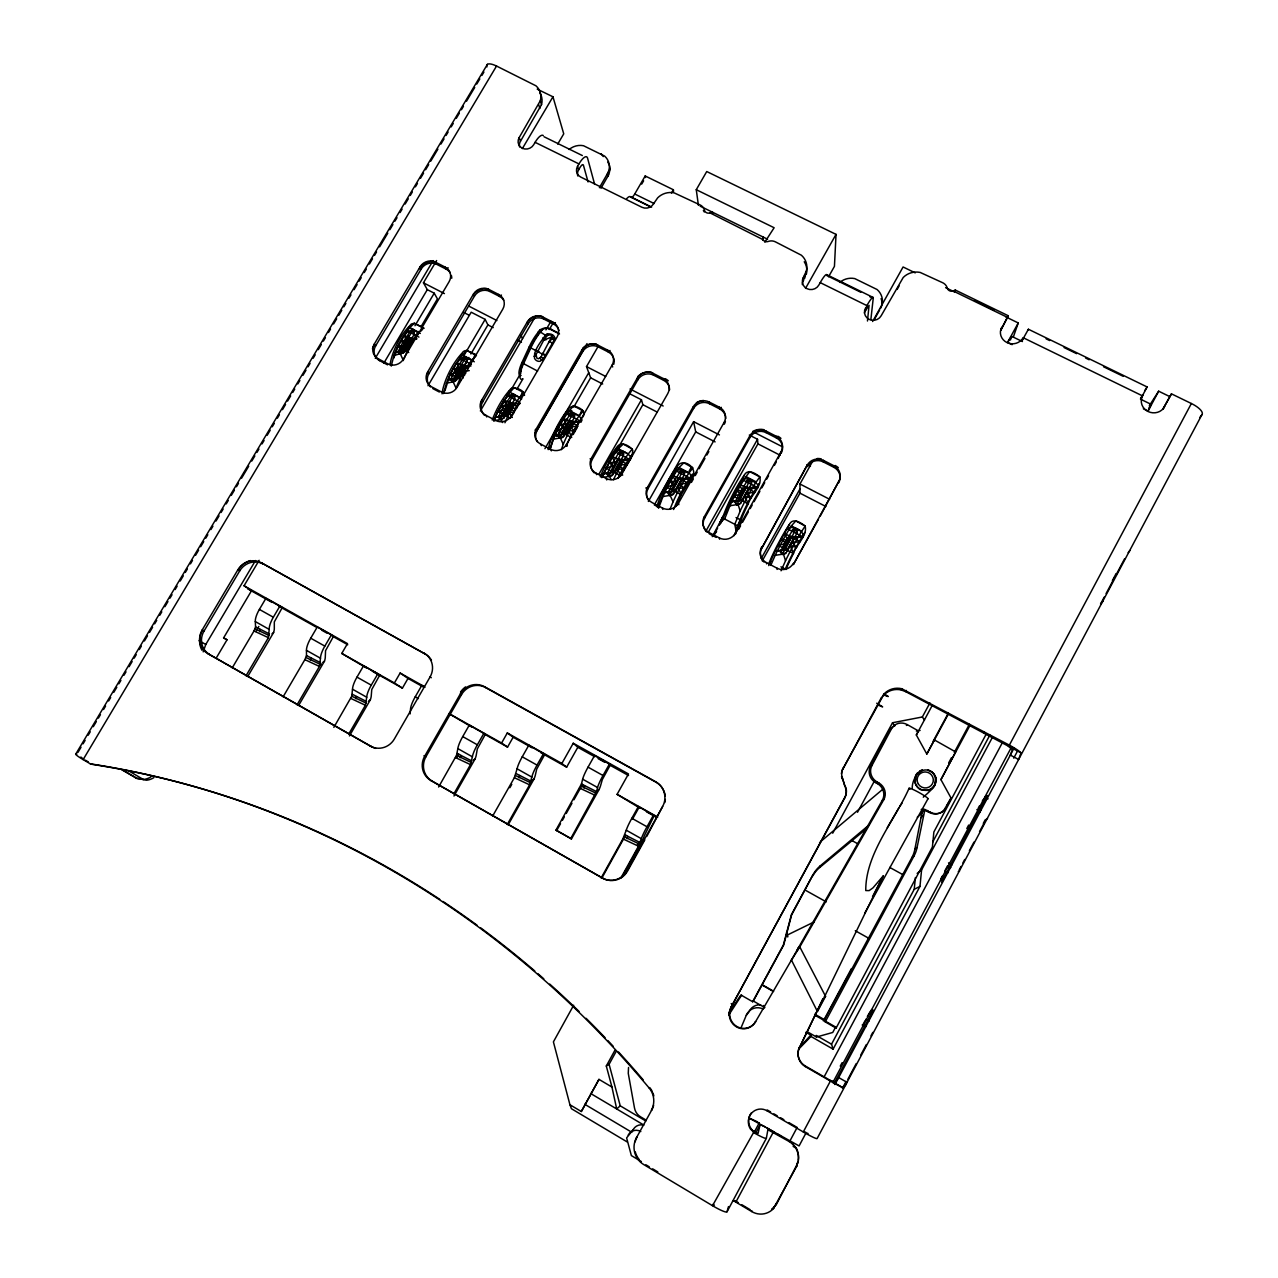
<?xml version="1.0" encoding="UTF-8"?>
<svg xmlns="http://www.w3.org/2000/svg" width="1278" height="1278" viewBox="0 0 1278 1278"><rect width="100%" height="100%" fill="white"/><g stroke="black" fill="none" stroke-linecap="round" stroke-linejoin="round"><path stroke-width="1.5" d="M768.733 565.595L775.075 551.265L787.743 549.891L787.743 548.901A27.733 2.971 -62.1 0 1 793.606 538.342L793.111 536.904L790.507 536.728A27.733 3.019 -62.1 0 0 784.644 547.288L786.13 549.875L793.494 553.406C796.274 544.284 807.568 536.073 805.172 526.073C801.018 522.734 792.855 517.302 789.373 524.411A31.758 3.578 -62.2 0 0 768.813 563.63M802.312 284.563A8.754 8.259 -9.1 0 1 803.367 280.649L803.367 277.486L806.386 270.952A17.525 16.502 -10.5 0 0 801.386 255.217L775.331 241.814A8.738 8.211 -11.6 0 0 768.238 241.446A4.361 4.09 -11.9 0 1 762.902 239.577L710.025 212.899A4.329 4.042 -14.9 0 1 704.769 211.078L703.827 208.57A8.642 8.099 -15.5 0 0 700.184 204.975L674.129 192.85A17.237 16.135 -16.7 0 0 657.659 197.85L653.601 203.745A8.595 8.035 -17.9 0 1 641.955 207.276L580.739 177.067A8.531 7.94 -20.4 0 1 577.56 166.3L578.966 163.919A14.393 4.233 -65.4 0 1 587.56 158.121L594.653 184.383M803.367 280.649L804.757 275.026M577.289 427.555L574.78 431.613L568.63 430.111L571.681 437.491L564.668 434.153L563.023 431.517A27.078 6.582 -62.8 0 1 568.918 421.293L571.458 421.468L571.857 422.842A27.094 6.534 -62.8 0 0 565.978 433.05L554.285 435.718L566.186 434.137L572.352 423.913L570.739 421.373L563.374 418.529L554.285 435.718L550.083 449.057M804.741 278.205L806.386 270.952M830.237 1080.389L835.365 1082.194L838.672 1077.546L846.995 1082.338L843.017 1087.754A16.023 0.847 30.1 0 1 830.396 1081.06L805.3 1066.587A14.282 13.818 65.5 0 1 799.469 1047.609L823 998.725M764.052 562.112A11.949 11.63 -7 0 1 761.816 548.134L807.233 465.144A11.949 11.502 -5.2 0 1 823.399 460.352L833.911 465.735A11.965 11.534 -4.2 0 1 838.815 481.311L820.348 515.897M797.967 1161.654L796.338 1166.926L797.967 1161.654L796.338 1166.926L773.446 1208.637A18.819 17.972 72.4 0 1 751.688 1211.544L735.856 1202.119A6.15 0.831 31.1 0 0 733.205 1200.665M510.513 418.226L505.321 415.749L503.644 413.113A26.918 7.428 -62.8 0 1 509.539 402.953L512.063 403.129L512.446 404.487A26.934 7.38 -62.8 0 0 506.551 414.631L495.097 417.331L506.935 415.654L512.989 405.573L511.424 403.049L504.123 400.238L497.685 411.42L493.835 421.053M1022.751 339.389L1022.065 340.619L1028.407 329.245L1147.101 386.946L1140.903 398.592L1141.573 397.33M348.846 733.907L365.396 705.264L366.722 697.229A14.09 3.802 -60 0 1 371.259 685.152L377.809 673.857L363.527 665.854L356.977 677.132A14.074 3.914 -60 0 0 352.504 689.209L351.754 696.206L333.846 727.374M461.262 379.949L456.246 377.218L456.166 375.572A26.758 8.227 -63.1 0 1 462.029 365.62L464.537 365.78L464.904 367.121A26.774 8.179 -63.1 0 0 459.01 377.17L447.779 379.965L459.441 378.224L465.48 368.24L463.946 365.748L456.725 362.968L450.287 374.055L445 390.525L443.019 392.729M411.053 343.782L413.034 339.469L404.343 335.667L397.905 346.673L393.752 358.223M838.688 482.812A11.933 11.486 -4.1 0 0 833.815 467.285L823.32 461.917L823.399 460.352M698.411 205.295L696.27 189.703L706.734 171.54L836.036 234.369L834.438 266.367L828.591 276.735M798.015 1162.421A18.707 17.94 70.5 0 0 789.069 1141.478L789.101 1140.855M630.885 458.227L630.23 459.729L620.693 461.023A27.253 5.687 -62.5 0 0 614.798 471.342L602.881 473.898L614.974 472.381L621.14 462.077L619.495 459.505L612.05 456.597L601.459 477.589M833.911 465.735L833.815 467.285L835.157 465.511A14.889 14.346 -4.1 0 1 838.32 467.684M607.737 162.082A16.055 14.937 -20 0 1 610.165 168.952L608.887 174.447L600.964 188.233M659.528 503.085L656.892 506.679A31.375 5.655 -62.5 0 1 677.388 466.214C683.57 456.55 700.44 469.745 690.855 478.563L678.394 478.291L672.324 488.484L675.519 490.273L674.065 491.311L673.314 489.154L679.784 477.876L681.398 479.889A27.413 4.792 -62.4 0 0 675.519 490.273L663.346 492.797L675.631 491.311L681.797 480.943L680.95 478.483L678.378 478.323A27.397 4.84 -62.4 0 0 672.5 488.691L672.388 490.177L681.254 494.746L690.855 478.563L691.478 477.029L690.072 473.962L681.206 469.346L675.79 470.719L666.157 486.854L657.866 507.366M410.126 713.907L410.526 708.875A14.138 3.483 -60.3 0 1 415.238 696.814L421.772 685.455L424.983 687.244M796.801 533.613L796.002 530.434L792.807 529.939L784.564 543.294L780.395 552.128L782.344 554.492L786.274 552.607A34.682 3.69 -62.1 0 1 796.801 533.613L797.456 530.801L795.507 528.325L793.894 528.437L791.625 530.929M796.354 1165.855L776.225 1204.755L773.765 1207.151A18.723 17.892 72.4 0 1 771.592 1209.164M992.287 737.614L921.582 869.951L919.968 886.405L833.096 1049.142L831.531 1044.206L914.233 889.312L915.399 877.555M864.423 312.966A8.834 8.339 -5.3 0 1 865.19 311.113L866.883 305.602A14.841 1.901 -63.2 0 1 873.225 298.365L869.679 296.624M408.752 352.504L405.366 350.891L404.215 348.59L410.765 337.775L412.97 340.875M751.368 484.17L750.617 481.039L747.438 480.56L739.163 493.707L735.01 502.462L736.911 504.778L740.857 502.957A34.458 4.824 -62.4 0 1 751.368 484.17L751.991 481.343L750.074 478.899L748.477 479.01L746.256 481.518M867.474 321.002L869.072 305.378L865.19 311.113M870.861 319.596L873.225 298.365M438.61 787.008L456.518 755.362L457.844 748.604A14.234 3.035 -60.4 0 1 462.732 736.591L469.282 725.137L485.352 734.307L477.317 748.94L476.311 754.707A14.298 2.923 -60.3 0 1 475.128 758.876L453.978 796.018M453.946 793.718L470.48 764.611L472.397 756.816A14.25 2.907 -60.5 0 1 477.349 744.802L483.883 733.316M684.209 475.049L683.522 471.949L680.359 471.47L671.988 484.538L667.819 493.228L669.688 495.544L673.666 493.739A34.266 5.975 -62.4 0 1 684.209 475.049L684.8 472.237L682.899 469.793L681.318 469.905L679.161 472.413M521.216 371.483A10.096 2.828 -63.4 0 1 523.133 362.712L530.322 347.121A18.499 5.16 -63.5 0 1 537.447 335.379L539.476 330.683A2.844 1.725 40.5 0 1 542.144 330.028A5.639 4.233 9.1 0 1 549.828 329.053L559.508 334.005M457.844 378.32L456.757 376.036L463.307 365.141L465.48 368.24M246.015 675.79L268.396 637.674L269.195 629.383A13.914 4.633 -59.7 0 1 273.332 617.226L279.866 606.123L282.23 607.657L274.307 621.907L274.307 628.137A13.946 4.649 -59.5 0 1 273.62 632.514L247.74 676.509M735.585 533.006L737.326 525.641L741.08 520.178A25.864 3.546 -62.4 0 1 748.205 503.931C751.017 494.906 762.183 486.838 759.851 476.886C755.777 473.499 747.582 468.291 744.211 475.256A31.551 4.617 -62.4 0 0 723.38 515.881L712.277 536.648M554.62 339.341L554.812 338.095A5.368 4.026 9.1 0 0 547.064 334.133L545.706 334.772C541.185 341.769 533.517 349.517 534.539 358.351A5.431 5.144 -89.3 0 0 540.163 361.259L543.773 358.271L554.62 339.341L553.198 339.581L551.489 337.057L543.741 340.156L536.057 354.565L536.856 358.159L538.437 358.767L540.961 357.089L551.489 337.057L554.812 338.095M623.297 456.134L622.674 453.067L619.526 452.588L618.312 453.53L611.092 465.559L606.906 474.202L608.727 476.486L612.753 474.713A34.075 7.077 -62.5 0 1 623.297 456.134L623.856 453.323L621.971 450.91L620.421 451.022L618.312 453.53M414.28 334.612L414.216 330.315L411.436 329.612L402.139 343.686L397.969 352.057L399.647 354.23L403.752 352.6A33.276 11.214 -63.3 0 1 414.28 334.612L413.864 331.737L409.519 332.136M628.536 1067.481L628.265 1073.344L634.479 1107.93A12.876 12.413 81.5 0 0 640.613 1116.86L645.566 1119.784M391.244 366.083L393.912 355.603A33.26 11.342 -63.3 0 1 409.823 327.647L414.328 323.238L423.817 328.174L414.328 323.238L411.324 324.021L408.88 326.689A30.48 10.432 -63.3 0 0 390.062 364.773M466.997 362.041L466.949 357.728L464.138 357.009L454.84 371.179L450.655 379.63L452.364 381.818L456.454 380.157A33.468 10.208 -63.1 0 1 466.997 362.041L466.518 359.118L462.173 359.533M574.301 417.874L573.726 414.855L569.365 415.302L562.112 427.187L557.943 435.75L559.732 438.003L563.758 436.261A33.867 8.147 -62.8 0 1 574.301 417.874L574.828 415.062L572.975 412.65L571.426 412.778L569.365 415.302M504.107 414.631L510.833 402.49L512.989 405.573M728.732 1012.975L740.889 994.971L752.678 1001.744L753.301 1001.025L783.686 945.065L791.577 915.016L813.096 874.599A30.88 30.305 50.4 0 1 820.156 865.941L869.056 824.965M514.699 399.487L514.683 395.174L511.823 394.423L502.51 408.736L498.324 417.251L500.081 419.472L504.139 417.762A33.675 9.202 -62.8 0 1 514.699 399.487L514.171 396.515L509.826 396.947M297.055 704.833L319.42 666.429L320.49 658.234A13.994 4.217 -59.9 0 1 324.836 646.109L331.369 634.91L317.263 627.035L310.73 638.201A13.962 4.329 -59.9 0 0 306.448 650.342L306.496 655.566L304.867 659.64L283.109 696.829M653.633 1105.326A19.298 18.611 82.6 0 1 651.908 1109.703L636.428 1137.787A19.569 18.787 80.4 0 0 643.617 1164.498L712.517 1205.697A16.039 2.252 31.1 0 0 727.054 1211.72L766.353 1138.299L767.886 1129.72L789.069 1141.478M492.557 816.227L514.363 777.695L517.111 768.813A14.298 2.572 -60.7 0 1 522.239 756.816L528.772 745.282L544.763 754.451L536.696 769.164L535.402 774.851A14.362 2.46 -60.6 0 1 534.044 778.989L508.149 824.885M751.688 1211.544L751.847 1210.697M507.254 824.47L529.603 784.836L531.84 777.104A14.33 2.444 -60.7 0 1 537.032 765.107L543.565 753.541L544.763 754.451M443.546 393.56L446.453 383.128A33.452 10.352 -63.1 0 1 462.396 354.964L466.774 350.46L475.128 354.341L476.374 355.444L472.029 359.981A33.484 10.16 -63.1 0 0 456.07 388.161L451.454 378.16M986.328 733.907L933.867 831.994L932.397 847.01L836.1 1028.103L825.221 1021.889L824.502 1019.716L911.917 857.554A30.209 29.586 40.1 0 0 914.84 849.359L921.853 813.367L923.914 809.517M825.221 1021.889L914.121 855.781A30.8 30.161 39.7 0 0 917.093 847.426L924.761 810.284L929.122 812.361A12.429 12.109 32.9 0 0 943.899 810.284L951.056 798.047L940.928 779.628L955.625 751.927L934.394 739.93L933.787 740.952M766.353 1138.299A15.959 1.55 30.6 0 1 754.947 1133.362L750.394 1128.969A13.084 12.604 71.6 0 1 767.056 1110.79L767.215 1109.959L770.554 1111.892M563.502 433.05L570.244 420.845L572.352 423.913M408.88 326.689L407.874 331.337L404.343 335.667L407.251 341.801L403.624 348.239L404.088 349.757L406.468 349.725A26.614 8.978 -63.3 0 1 412.363 339.74L410.765 337.775L409.519 338.271A26.614 9.026 -63.3 0 0 403.624 348.239L406.947 350.795L395.461 352.584L404.088 349.757M773.446 1208.637L776.337 1203.493M259.658 631.651L260.153 629.447M762.631 239.992L763.03 236.861L762.902 239.577M765.474 1127.004A15.304 1.406 30.6 0 0 759.979 1125.087L758.078 1133.442L752.598 1130.471A13.02 12.54 71.5 0 1 748.636 1120.279L748.956 1117.978A13.02 12.54 71.5 0 1 751.496 1112.739M310.33 660.199L310.842 657.994M355.987 698.762L356.498 696.542M955.033 291.064L955.289 290.026L1008.278 315.762L1000.77 330.235L1008.278 315.762M460.336 757.694L460.863 755.458M841.467 773.813A12.349 12.141 29.1 0 1 842.889 768.957L884.152 693.826A18.547 18.132 19.4 0 1 901.789 688.73L1009.364 745.138A15.655 2.268 27.6 0 1 1021.042 752.902L1018.63 759.499L1010.323 755.09L1012.384 749.707L1008.326 746.144M476.374 355.444L466.774 350.46C459.681 350.46 461.598 359.885 456.725 362.968L459.729 369.166L456.166 375.572L456.597 377.186M519.044 777.759L519.587 775.506M812.888 875.781A32.621 30.576 35.2 0 1 819.805 867.411L820.156 865.941M583.95 788.063L584.509 785.81M754.947 1133.362L755.186 1132.356M844.822 786.066L842.394 778.03A12.397 12.205 28.9 0 1 843.097 768.062M600.229 476.806A31.199 6.678 -62.5 0 1 616.795 447.444C620.341 440.511 629.719 445.639 632.802 450.223C632.466 460 623.984 467.013 620.517 475.783L612.306 471.326L619.079 459.01L621.14 462.077M581.458 783.989L582.656 779.181A14.346 2.109 -61 0 1 588.04 767.151L594.558 755.554L610.421 764.739L602.337 779.532L600.708 785.203A14.409 1.981 -60.9 0 1 599.19 789.325L571.474 838.895L555.93 830.157L581.458 783.989L596.522 791.593L570.755 838.544M627.147 838.64L627.706 836.371M596.522 791.593L597.561 787.52A14.377 1.981 -61 0 1 603.008 775.506L609.526 763.893M550.019 449.473L553.406 439.153A33.835 8.291 -62.8 0 1 569.429 410.589L573.534 405.861C578.519 407.075 587.193 410.749 582.816 417.075M524.523 395.381C524.363 390.205 517.111 388.001 512.734 387.745C507.046 389.582 508.756 397.091 504.123 400.238L507.19 406.516L503.708 414.631L505.321 415.749L506.551 414.631L506.935 415.654M752.678 1001.744L783.35 945.017L791.449 914.553L813.096 874.599M1024.077 337.568L1023.327 338.382M232.245 667.867L254.002 630.965L255.584 626.907L255.296 621.571A13.882 4.745 -59.7 0 1 259.386 609.414L265.92 598.328L282.23 607.657M727.054 1211.72L728.476 1206.624M1028.167 330.091L1028.407 329.245M842.394 778.03L845.477 787.855A12.333 12.173 32.9 0 1 844.774 797.823L730.984 1007.352A14.393 14.026 71.7 0 0 736.352 1026.809A14.393 14.026 71.7 0 0 755.426 1021.921L755.649 1021.553A14.314 13.946 71.7 0 1 736.687 1026.41A14.314 13.946 71.7 0 1 731.336 1007.048M844.774 797.823L844.982 797.073A12.397 12.221 32.7 0 0 845.701 787.072M561.314 449.712L563.263 444.313A33.867 8.099 -62.7 0 1 579.285 415.717L583.359 410.973L573.534 405.861L569.173 407.874L563.374 418.529L566.537 424.871L562.959 431.357L563.039 433.018L564.668 434.153M601.123 878.018L622.881 838.863L626.268 830.205A14.473 1.629 -61 0 1 631.843 818.271L638.361 806.546L654.208 815.636L644.224 836.02A14.537 1.502 -61 0 1 642.594 840.045L622.482 876.325M620.757 878.178L638.489 846.196L641.348 838.688A14.489 1.502 -61.1 0 1 647.003 826.77L653.521 815.013M616.795 447.444L612.05 456.597L615.293 463.035L611.779 471.247L613.424 472.397L614.798 471.342L611.699 469.585M842.889 768.957L881.357 697.66M658.569 508.261L662.962 496.535A34.234 6.118 -62.5 0 1 679.033 467.556L683.826 462.812L692.932 467.828L689.13 472.812A34.282 5.927 -62.4 0 0 673.043 501.823L670.135 508.948M880.957 698.89L884.152 693.826M912.252 788.606C911.725 778.19 921.885 763.813 932.636 772.743C942.445 782.168 929.585 791.338 923.275 797.2M740.936 500.481L739.243 499.331L739.179 497.637L742.79 491.04L739.355 484.49L743.78 478.611L749.898 479.17L757.934 484.506L757.71 487.653L748.333 489.011A27.557 3.882 -62.4 0 0 742.486 499.458L730.042 501.95L739.355 484.49L746.943 487.429L754.627 492.413L746.863 493.148L751.4 497.973L745.042 496.407L748.205 503.931L739.914 499.426L746.719 486.998L748.684 490.065L742.534 500.481L730.042 501.95L721.096 522.862M719.147 524.97L722.102 517.686L725.904 512.254M1010.419 340.028L1011.697 336.338L1022.432 341.561M203.186 651.86L205.774 644.479L255.504 560.515M1013.262 337.232L1018.246 322.951L1005.834 316.912M456.134 375.668L459.441 378.224M734.083 535.658L738.492 525.466L739.227 526.185L737.949 529.635M677.388 466.214L675.79 470.719L690.855 478.563L681.781 479.442L672.595 475.416L675.934 481.918L669.305 480.927L674.097 485.145L666.157 486.854L672.388 490.177L672.324 488.484M789.373 524.411L778.03 545.323L785.139 548.869L791.977 536.313L793.926 539.364L787.743 549.891M795.507 528.325L793.063 534.651A37.557 4.042 -62.1 0 0 782.344 554.492M474.298 361.802L472.668 360.652L475.128 354.341M744.211 475.256L742.454 479.761L757.71 487.653L745.218 487.397L742.79 491.04L736.112 490.033L740.968 494.282L732.933 495.992L739.243 499.331M883.737 695.088A18.451 18.036 19.5 0 1 901.294 689.992L901.789 688.73M805.3 1066.587L805.268 1065.98A14.202 13.754 65.4 0 1 798.654 1049.174L799.469 1047.097M770.762 565.387L775.187 555.323A34.65 3.85 -62.1 0 1 791.322 525.913L795.827 520.929L805.172 526.073L801.673 531.297A34.682 3.642 -62.1 0 0 785.523 560.738L781.05 570.787M750.074 478.899L747.55 485.081A37.318 5.272 -62.4 0 0 736.911 504.778M1021.042 752.902L905.798 691.702L906.31 690.424M740.92 1028.087L746.304 1015.259L748.908 1011.984A12.141 11.822 69.8 0 1 760.698 1004.859M521.696 398.976L520.034 397.809L522.686 391.579M543.294 135.548A14.33 4.569 -65.8 0 0 535.099 142.337L533.709 144.702A8.467 7.844 -22.6 0 1 522.255 148.216A8.467 7.844 -22.6 0 1 519.188 137.561L540.322 100.722A16.87 15.528 -22.2 0 0 535.977 85.818L496.535 66.041A14.186 4.569 33.7 0 0 486.982 66.903M519.555 146.922A8.435 7.812 -22.6 0 1 520.466 141.251L541.521 104.588A16.79 15.464 -22.2 0 0 539.827 92.815M682.899 469.793L680.279 475.943A37.11 6.518 -62.4 0 0 669.688 495.544M735.968 530.322L734.786 524.315L740.17 511.072A34.474 4.777 -62.4 0 1 756.241 481.918L759.851 476.886L749.659 471.63L746.032 476.63A34.426 4.984 -62.4 0 0 729.946 505.753L724.642 519.012L720.153 522.031M823.048 998.725L799.469 1047.609M621.971 450.91L619.255 456.981A36.902 7.716 -62.5 0 0 608.727 476.486M582.129 420.174L579.222 416.037L582.065 409.823M537.591 371.083L521.839 362.744L529.14 347.009A22.429 6.262 -63.5 0 1 537.798 332.743L539.476 330.683A8.451 6.342 9.1 0 1 550.978 329.213L559.029 333.334M573.662 1005.243L553.406 1041.874L569.94 1104.751L581.33 1111.525L598.967 1079.367L611.938 1087.035L616.699 1108.953L620.245 1105.837L609.095 1064.302L616.012 1051.682M572.975 412.65L570.196 418.625A36.679 8.866 -62.8 0 0 559.732 438.003M735.377 534.364L741.08 520.178L736.016 517.542M755.426 1021.921L791.449 960.082L817.393 1011.425L883.194 875.957L872.97 887.875L869.152 890.606L865.765 890.558C865.478 853.528 894.616 820.891 909.089 788.254M1143.347 408.768L1148.043 411.069L1151.222 404.391L1140.487 399.151M942.11 876.229C936.758 887.427 947.669 872.954 948.356 869.152L987.063 795.491L982.367 800.843M513.357 394.295L510.481 400.206A36.471 10.016 -62.8 0 0 500.081 419.472M817.393 1011.425L825.572 996.345L799.788 946.934L883.753 799.724A12.317 11.694 46.6 0 0 878.849 782.935L876.996 781.912A12.157 11.518 45 0 1 871.133 774.628A12.349 11.71 45 0 1 871.915 765.554L891.469 728.811A12.125 11.422 42.6 0 1 907.332 724.642L918.483 730.952L916.326 734.978L926.822 754.052L948.452 713.859M465.639 356.866L462.716 362.68A36.247 11.103 -63.1 0 0 452.364 381.818M1142.117 396.292L1142.724 394.998L1140.567 398.448M872.539 896.629L883.194 875.957M412.922 329.468L409.918 335.203A36.04 12.173 -63.3 0 0 399.647 354.23M983.725 733.077L984.364 731.863M573.231 434.552L574.78 431.613L570.467 426.916L576.202 426.389M689.13 471.231L691.558 466.646M799.788 946.934L797.025 950.688L798.175 947.781L799.788 946.934L791.05 960.736L882.315 800.3A12.253 11.63 46.6 0 0 877.427 783.59L875.558 782.567A12.109 11.47 45 0 1 869.727 775.315A12.301 11.646 45 0 1 870.51 766.289L889.504 730.585A12.061 11.374 42.7 0 1 894.76 725.76M767.056 1110.79L803.287 1131.957L830.396 1081.06M1009.364 745.138L1191.368 403.513L1171.447 393.848L1162.836 409.279L1171.447 393.848M840.269 1066.108L842.106 1062.689M966.823 828.511L968.66 825.077M865.158 1020.547L863.017 1024.557L866.228 1026.378M805.651 1133.618L799.101 1145.935L748.956 1117.978L757.646 1121.876M832.809 1082.61L1011.713 746.671M834.183 1083.584L867.506 1021.01C872.107 1014.524 875.861 1001.297 867.347 1016.457M867.81 1020.802L873.417 1010.259M941.678 882.06L947.286 871.516M980.002 810.06L987.495 796.002M834.933 1084.559L1014.061 748.061M1013.742 758.142L1017.48 751.113M842.426 1088.345L846.132 1081.38M983.325 823.336L985.178 819.853M1112.403 580.547L1116.061 573.678M847.905 1079.207L856.212 1063.6M860.813 1054.925L866.356 1044.525M870.957 1035.851L872.81 1032.384M959.187 869.919L961.024 866.436M962.877 862.954L964.73 859.471M969.363 850.765L973.996 842.058M979.539 831.611L984.172 822.904M1104.24 597.082L1100.534 604.031L1102.93 601.283M1106.077 593.599L1114.384 577.976M1116.237 574.509L1124.544 558.885M1191.368 403.513A15.32 5.288 24.6 0 1 1201.959 414.615L817.153 1138.49A16.087 1.326 30.5 0 1 803.287 1131.957M784.357 547.016L790.411 536.648L802.951 536.872L803.479 535.29C801.785 529.923 794.181 526.472 788.814 527.654L787.504 528.836L802.951 536.872L793.846 537.83L784.468 533.693L787.983 540.338L781.241 539.316L786.162 543.629L778.03 545.323L775.075 551.265L787.743 548.901L784.357 547.016L784.42 548.709M735.856 1202.119L773.254 1132.212M932.684 842.058L989.891 735.01M814.565 1015.004L835.636 1027.033L832.745 1032.464L816.498 1037.033L807.904 1032.097M789.628 1141.542L797.152 1127.436L788.83 1122.579M824.118 1076.859L1002.24 742.901M926.822 754.052L934.394 739.93M923.163 810.492L921.278 814.006L921.853 813.367L917.284 817.201M948.627 762.998L951.455 757.726M954.299 752.438L969.379 724.306M940.928 779.628L970.05 725.313M753.796 1133.075L759.372 1122.659M756.225 1132.084L759.979 1125.087M1148.043 411.069L1158.667 391.196L1169.642 396.531M823.383 1020.914L851.42 968.612M933.212 741.192L948.324 713.124M857.522 812.265L874.519 780.842M832.713 833.192L892.539 722.741L922.349 716.974L929.937 702.932M916.326 734.978L932.365 705.184M979.587 805.731L978.117 808.447L981.312 810.172M730.984 1007.352L844.982 797.073M643.377 1125.151A9.425 9.058 81.5 0 0 633.249 1129.544L626.619 1137.899L631.364 1155.584L641.364 1161.574M633.249 1129.544L631.763 1132.26L584.685 1104.24M1012.128 344.661L1007.559 342.424L1018.246 322.951M946.631 806.146L951.056 798.047M581.33 1111.525L598.967 1079.367M611.938 1087.035L606.299 1066.012L614.83 1050.436M818.415 519.379L793.318 564.636L838.815 481.311M602.098 877.986A18.467 18.196 -78.7 0 0 626.955 870.845L662.611 806.514A18.275 18.148 -66.4 0 0 655.598 781.705L484.554 686.717A17.956 17.461 -49.7 0 0 460.415 693.778L424.679 756.209A18.1 17.541 -57.2 0 0 430.926 780.57L602.753 878.21A18.403 18.148 -78.8 0 0 615.022 880.222M616.571 879.855A18.403 18.148 -78.8 0 0 627.53 871.101L644.815 839.902M646.732 836.451L662.611 806.514M864.615 913.371L927.988 798.734M632.642 818.879L639.128 807.217L638.361 806.546M601.778 878.178L625.725 835.077M872.618 321.513L903.083 266.974L915.224 272.869M874.376 319.436L879.615 310.043M897.156 289.435L899.089 285.968M639.623 807.952L617.098 794.341L628.472 773.941L573.247 743.237L561.873 763.461L566.649 767.151L577.8 747.31L573.247 743.237M761.816 548.134L807.233 465.144M762.263 560.866L799.964 493.164L799.964 484.011L812.217 462.029M761.209 558.55L799.964 488.979M555.93 830.157L556.681 830.508L560.515 823.687M562.432 820.284L564.333 816.866M566.25 813.463L571.985 803.223M573.902 799.82L582.496 784.468M781.082 451.741L735.505 533.134A11.901 11.566 -12.9 0 1 719.338 537.91L708.939 532.447A11.885 11.55 -14 0 1 704.29 516.791L749.882 435.766A11.853 11.39 -10.5 0 1 765.921 430.99L776.321 436.309A11.869 11.406 -9.6 0 1 781.082 451.741L778.238 458.498M738.62 529.3L740.553 525.833M742.486 522.382L748.285 512.031M750.218 508.58L752.151 505.129M754.084 501.663L759.883 491.311M761.816 487.861L764.707 482.669M766.64 479.218L768.573 475.767M774.372 465.416L776.305 461.949M712.517 1205.697L753.589 1132.484L752.598 1130.471M706.75 532.015A11.853 11.502 -14 0 1 704.593 518.181L750.058 437.395L749.882 435.766M705.744 531.392L757.519 439.265L749.307 435.063M708.188 532.367L757.918 443.865L757.519 439.265M509.858 787.743L511.775 784.341M678.442 503.26L724.051 422.523A11.774 11.294 -14.3 0 0 719.434 407.235L709.162 401.995A11.758 11.262 -15.1 0 0 693.251 406.739L647.611 487.11A11.806 11.406 -19.6 0 0 652.115 502.605L662.403 508.005A11.822 11.438 -18.7 0 0 678.442 503.26L678.826 504.682M691.414 482.413L693.347 478.994M695.28 475.56L697.213 472.141M699.146 468.722L704.945 458.435M706.878 455.016L708.827 451.597M805.523 288.413L836.036 234.369M860.765 292.247L826.946 275.633A14.777 2.284 -63.6 0 0 820.22 282.63L818.831 285.09A8.786 8.291 -9.2 0 1 806.929 288.668A8.786 8.291 -9.2 0 1 803.367 277.486M693.251 406.739L693.587 408.449L648.09 488.579A11.758 11.374 -19.6 0 0 648.25 499.986M507.558 747.087L513.149 737.23L507.302 732.965L501.599 743.013L507.558 747.087L485.368 734.658M648.361 501.455L693.619 421.66L719.434 434.919M654.624 504.411L695.711 431.9L693.619 421.66M719.61 524.747L723.46 517.941M599.062 473.93L641.444 399.79L630.214 394.023M615.133 453.211L642.866 404.695L641.444 399.79M456.837 757.471L458.77 754.1M595.995 473.148L606.155 478.467A11.742 11.31 -23.1 0 0 622.066 473.739L667.723 393.672A11.678 11.167 -18.4 0 0 663.234 378.528L653.09 373.336A11.678 11.151 -19 0 0 637.291 378.064L591.618 457.796A11.726 11.278 -23.8 0 0 595.995 473.148L596.65 474.649M669.608 389.758A11.646 11.135 -18.4 0 0 663.665 380.317L653.553 375.157A11.63 11.103 -19 0 0 637.802 379.87L592.273 459.345A11.694 11.246 -23.8 0 0 594.222 472.924M665.279 796.242A18.212 18.084 -66.7 0 0 656.077 782.248L485.56 687.564A17.892 17.397 -49.8 0 0 461.518 694.593L425.894 756.816A18.036 17.493 -57.3 0 0 432.14 781.114L602.753 878.21M544.923 448.674L588.743 372.681M556.841 436.437L566.777 419.184M568.758 415.733L571.745 410.573M573.726 407.123L590.628 377.793L586.506 366.594L598.328 346.082M423.913 653.042A17.844 17.205 -48.5 0 1 430.111 676.877L394.343 739.019A17.972 17.301 -54.5 0 1 370.269 746.048L207.627 653.473A17.668 16.662 -50.7 0 1 202.132 630.07L237.916 569.716A17.541 16.566 -46.8 0 1 261.319 562.751L425.127 653.985A17.78 17.157 -48.6 0 1 431.453 660.215M540.562 444.025L550.594 449.297A11.662 11.167 -26.5 0 0 566.394 444.584L612.082 365.157A11.614 11.039 -21.7 0 0 607.705 350.156L597.689 345.044A11.598 11.023 -22.2 0 0 582.017 349.757L536.297 428.833A11.646 11.151 -27 0 0 540.562 444.025L541.377 445.623M349.437 735.936L370.348 699.785A14.138 3.802 -59.8 0 0 371.275 695.536L371.754 689.545L379.742 675.104L377.809 673.857M671.461 193.042L673.362 189.751L645.198 175.965L634.735 194A6.646 1.757 -65 0 1 631.268 197.307L630.374 196.7A13.259 3.514 -64.9 0 0 626.683 198.681M535.147 433.386L587.017 343.622M613.791 364.262A11.566 11.007 -21.7 0 0 608.312 352.025L598.328 346.929A11.55 10.991 -22.2 0 0 582.688 351.626L537.127 430.462A11.614 11.119 -27 0 0 537.159 441.661M400.126 673.043L408.001 678.442L402.41 688.139L394.407 682.947L400.126 673.043L424.184 686.494M406.947 350.795L409.2 346.897M501.008 416.548L510.002 401.084M511.999 397.65L513.996 394.215M516.983 389.055L522.974 378.751M641.7 184.096L643.617 180.821M485.8 415.27L495.704 420.478A11.598 11.039 -29 0 0 511.376 415.781L557.096 336.993A11.534 10.911 -24.4 0 0 552.863 322.136L542.958 317.072A11.518 10.895 -24.9 0 0 527.399 321.768L481.662 400.222A11.582 11.007 -29.4 0 0 485.8 415.27L486.774 416.947M558.965 330.507A11.502 10.879 -24.4 0 0 553.63 324.085L543.757 319.037A11.486 10.863 -24.9 0 0 528.245 323.717L482.653 401.931A11.55 10.975 -29.4 0 0 484.426 415.27M480.368 410.989L535.434 316.497M366.243 667.867L341.769 653.441L347.488 643.617L244.05 585.787L259.13 560.307M498.819 410.957L504.826 400.605M506.839 397.154L520.881 373M545.946 329.884L550.962 321.257M599.398 187.706L610.165 168.952M298.621 705.472L324.5 661.125A14.042 4.233 -59.7 0 0 325.299 656.796L325.555 650.662L333.51 636.332L331.369 634.91M887.283 827.665L898.674 808.175M428.002 385.732L471.199 312.215L485.145 319.388L487.908 324.9L493.212 327.631M451.997 375.924L459.026 363.926M461.038 360.508L485.145 319.388M455.847 379.662L468.866 357.425M470.879 353.99L487.908 324.9M577.784 175.981A8.499 7.908 -20.4 0 1 578.599 169.894L579.972 167.53A5.767 1.693 -65.4 0 1 583.423 165.181L588.072 181.939M255.872 631.508L258.843 626.444M557.719 144.079L563.742 133.839L552.959 96.793L537.223 89.14M498.66 294.451A11.454 10.783 -26.6 0 1 502.781 309.164L457.045 387.33A11.518 10.911 -31 0 1 441.469 391.995L431.676 386.867A11.518 10.879 -31.3 0 1 427.667 371.946L473.435 294.132A11.454 10.767 -27 0 1 488.883 289.451L498.66 294.451L499.602 296.464A11.422 10.751 -26.6 0 1 503.724 300.266M501.471 295.058L499.602 296.464L489.841 291.48A11.406 10.735 -27 0 0 474.442 296.145L428.833 373.735A11.47 10.847 -31.3 0 0 430.51 386.946M421.261 326.289L437.427 298.908L434.216 293.189L427.315 289.643L423.433 282.805L436.613 260.536M383.799 363.208L427.315 289.643M244.05 585.787L251.542 590.66L223.586 637.93L227.037 639.783L216.19 658.122M398.8 353.143L408.912 336.002M410.941 332.584L412.97 329.149M414.983 325.73L434.216 293.189M522.351 148.599L552.959 96.793M406.1 351.945L418.226 331.417M549.268 329.532L553.278 322.743M387.569 364.837L379.534 360.62L378.224 358.783A11.438 10.751 -32.7 0 1 374.326 344.006L420.111 266.798A11.374 10.639 -28.7 0 1 435.447 262.15L445.111 267.086L446.198 269.179A11.358 10.623 -28.4 0 1 450.271 272.933M375.253 358.319L433.114 260.648M75.658 754.26L487.381 64.363M77.958 752.375L81.025 747.231M83.07 743.812L85.115 740.377M88.182 735.233L90.227 731.815M93.294 726.671L96.361 721.527M98.406 718.108L100.451 714.674M103.518 709.53L105.563 706.111M108.63 700.967L110.675 697.532M113.742 692.388L116.809 687.26M118.854 683.826L120.899 680.407M123.966 675.263L126.011 671.829M129.078 666.685L132.145 661.557M134.19 658.122L136.235 654.687M139.302 649.559L141.347 646.125M144.414 640.981L147.481 635.853M149.526 632.418L152.593 627.274M154.638 623.856L156.699 620.421M159.766 615.277L161.811 611.858M164.878 606.715L167.945 601.571M169.99 598.152L172.035 594.717M175.102 589.573L177.147 586.155M180.214 581.011L183.281 575.867M185.326 572.432L187.371 569.014M190.438 563.87L192.483 560.451M195.55 555.307L198.617 550.163M200.662 546.728L203.729 541.6M205.774 538.166L207.819 534.731M210.886 529.603L212.931 526.169M215.998 521.025L219.065 515.897M221.11 512.462L223.155 509.027M226.222 503.899L228.267 500.465M231.334 495.321L234.401 490.177M236.446 486.758L238.491 483.324M241.558 478.196L248.715 466.198M251.782 461.054L254.849 455.911M256.894 452.476L258.939 449.057M262.006 443.913L264.067 440.495M267.134 435.351L270.201 430.207M272.246 426.772L274.291 423.353M277.358 418.21L279.403 414.791M282.47 409.647L285.537 404.503M287.582 401.068L290.649 395.94M292.694 392.506L294.739 389.071M297.806 383.943L299.851 380.509M302.918 375.365L305.985 370.221M308.03 366.802L310.075 363.367M313.142 358.239L315.187 354.805M318.254 349.661L321.321 344.517M323.366 341.098L325.411 337.664M328.478 332.52L330.523 329.101M333.59 323.957L336.657 318.813M338.702 315.394L341.769 310.25M343.814 306.816L345.859 303.397M348.926 298.253L350.971 294.835M354.038 289.691L357.105 284.547M359.15 281.112L361.195 277.693M364.262 272.549L366.307 269.115M369.39 263.987L372.457 258.843M374.502 255.408L376.547 251.99M379.614 246.846L387.793 233.139M389.838 229.705L392.905 224.561M394.95 221.142L396.995 217.707M400.062 212.563L402.107 209.145M405.174 204.001L408.241 198.857M410.286 195.438L412.331 192.004M415.398 186.86L417.443 183.441M420.51 178.297L423.577 173.153M425.622 169.734L428.689 164.59M430.734 161.156L437.891 149.159M440.958 144.031L444.025 138.887M446.07 135.452L448.115 132.033M451.182 126.889L453.227 123.455M456.294 118.327L459.361 113.183M461.406 109.748L463.451 106.33M466.518 101.186L474.697 87.479M476.758 84.044L479.825 78.901M481.87 75.482L483.915 72.047M651.908 1109.703L651.397 1110.247A19.362 18.675 82.6 0 0 649.176 1088.041A1134.912 982.75 -83.7 0 0 90.323 763.845L83.134 759.595L496.535 66.041M1144.625 390.892L1147.101 386.946M753.301 1001.025L762.934 1006.537L763.589 1005.498M1149.321 405.717L1158.667 391.196M764.803 242.181L774.133 227.74L696.27 189.703M1149.066 407.73L1151.222 404.391M728.716 1015.115L741.623 995.195M717.661 527.958L713.859 535.226L716.607 531.568M769.052 563.918L770.698 561.425M1007.559 342.424L1011.697 336.338M543.741 340.156L547.831 334.884L551.569 335.108L552.272 338.287L548.677 342.68M579.222 416.037L572.24 412.714L566.713 413.976L581.442 421.628L569.045 421.341L566.537 424.871L560.036 423.913L564.7 428.05L556.936 429.791L563.039 433.018M899.616 806.546L901.933 803.303M630.661 456.661C627.226 452.859 620.165 448.147 615.325 451.965L630.23 459.729L617.913 459.409L615.293 463.035L608.743 462.061L613.456 466.262L605.612 467.972L611.779 471.247M471.039 365.939L462.269 365.716L459.729 369.166L453.339 368.256L457.891 372.297L450.287 374.055L456.246 377.218M520.322 403.273L509.858 402.969L507.19 406.516L500.768 405.589L505.353 409.679L497.685 411.42L503.708 414.631M1199.659 417.682L1201.959 414.615M416.788 338.574L409.95 338.335L407.251 341.801L400.941 340.906L405.414 344.916L397.905 346.673L405.366 350.891M529.14 347.009L545.035 355.54M613.52 479.745A34.075 7.029 -62.5 0 1 628.265 453.93L632.227 449.041L623.233 444.073L618.296 448.738A34.043 7.237 -62.5 0 0 602.226 477.525M550.994 446.15L548.182 449.584A31.007 7.636 -62.8 0 1 568.071 409.407M539.124 333.334A8.435 6.326 9.1 0 1 540.482 332.12L542.144 330.028M319.915 665.598L321.321 663.889M1128.17 552.623L1129.912 550.546M636.428 1137.787L636.971 1137.148A19.505 18.723 80.4 0 0 635.166 1141.829M637.418 844.438L642.594 840.045M563.758 436.261L562.671 437.491L553.406 439.153M504.938 422.762A33.675 9.154 -62.8 0 1 519.715 397.362L523.948 392.697L514.235 387.633L509.97 392.298A33.643 9.345 -62.8 0 0 493.979 420.686L501.567 419.344L504.139 417.762M612.753 474.713L611.635 475.927L604.19 477.221M799.117 1047.912L810.795 1035.1L805.843 1032.273M673.666 493.739L672.548 494.953L662.962 496.535M921.023 817.664L923.387 815.108M721.223 407.315L719.69 408.944L709.45 403.72A11.71 11.23 -15.1 0 0 693.587 408.449M740.857 502.957L739.706 504.171L729.946 505.753M786.274 552.607L785.107 553.821L775.187 555.323M798.654 1049.174L810.955 1036.442L810.795 1035.1M420.462 331.481L422.699 329.277M917.157 873.417L921.582 869.951M649.176 1088.041L649.687 1087.562A19.298 18.611 82.6 0 1 652.243 1091.492M549.828 329.053L550.978 329.213M889.504 730.585L891.469 728.811M610.021 350.507L608.312 352.025L607.705 350.156M906.39 725.473L907.332 724.642M595.612 792.025L599.19 789.325M914.84 849.359L917.093 847.426M882.986 789.085L822.281 840.205A30.736 30.209 46.5 0 0 819.565 842.777M819.805 867.411L867.458 827.856M456.454 380.157L453.93 381.787L446.453 383.128M555.419 322.615L553.63 324.085L552.863 322.136M911.917 857.554L914.121 855.781M272.022 633.776L273.62 632.514M403.752 352.6L393.912 355.603M322.855 662.387L324.5 661.125M955.289 290.026L953.148 290.969A4.457 4.185 -2.1 0 1 947.653 289.052L946.615 286.464A8.914 8.371 -2.6 0 0 942.733 282.757L920.144 272.422A17.78 16.726 -3.7 0 0 903.195 277.518L881.149 315.794A8.866 8.387 -5.4 0 1 869.168 319.388A8.866 8.387 -5.4 0 1 865.494 308.078M368.671 701.031L370.348 699.785M448.163 267.821L446.198 269.179L436.565 264.258L435.447 262.15M986.025 819.422L987.527 818.383M473.355 760.091L475.128 758.876M532.223 780.203L534.044 778.989M548.358 334.548L546.329 335.842L540.466 332.088A2.844 1.725 40.5 0 0 537.798 332.743M606.299 1066.012L609.095 1064.302M870.51 766.289L871.915 765.554M914.233 889.312L919.968 886.405M786.098 935.64L814.022 921.981M958.26 871.66L959.538 871.037M877.411 783.622L878.833 782.951M875.558 782.567L876.996 781.912M882.315 800.3L883.753 799.724M824.406 996.76L825.572 996.345M929.122 812.361L930.08 812.073A12.237 11.518 48 0 0 939.186 813.271A12.445 11.694 48 0 0 946.119 807.648M739.914 499.426L739.419 497.861A27.557 3.93 -62.4 0 1 745.282 487.429L746.719 486.998L748.333 489.011M617.913 459.409L617.705 459.457A27.237 5.735 -62.5 0 0 611.811 469.777L612.306 471.326M535.786 356.099L534.012 356.322M916.39 731.144L920.096 730.425M710.025 212.899L712.517 212.1L712.645 213.25M921.757 809.964L924.984 809.405M469.234 370.636L463.563 371.163L465.655 373.464M516.791 408.017L511.088 408.545L514.267 412.043M581.442 421.628L572.368 422.459L578.119 426.197M520.274 403.481L513.021 404.136L517.27 406.915M469.154 366.498L465.527 366.802L468.323 368.639M413.034 339.469L416.66 339.181M150.964 776.848A16.965 15.895 -57.6 0 1 143.328 779.484L137.321 778.717L121.618 769.66M411.484 338.43L409.95 338.335M509.858 402.969L511.424 403.049M785.139 548.869L787.743 548.901M545.706 334.772L547.831 334.884L547.064 334.133M463.946 365.748L462.269 365.716M926.422 810.907L930.08 812.073M678.378 478.323L680.95 478.483L680.104 478.339M745.282 487.429L747.87 487.605L746.943 487.429M570.739 421.373L569.045 421.341M619.495 459.505L617.705 459.457L619.079 459.01L620.693 461.023M426.98 373.352L428.833 373.735L427.667 371.946M480.704 401.484L482.653 401.931L481.662 400.222M792.136 536.68L793.111 536.904L790.411 536.648M535.067 429.967L537.127 430.462L536.297 428.833M464.729 375.045L461.725 374.31L463.211 377.937M513.804 412.842L509.251 411.724L511.504 417.219M590.085 458.802L592.273 459.345L591.618 457.796M135.292 777.711L146.299 780.235A16.886 15.831 -57.6 0 0 153.887 777.631M90.323 763.845L92.575 764.42A1130.567 979.443 -83.7 0 1 439.744 899.313M645.789 487.972L648.09 488.579L647.611 487.11M540.961 357.089L543.773 358.271M901.294 689.992L905.798 691.702M927.924 770.139L930.496 771.161A10.192 9.601 46.3 0 1 935.608 777.503L934.761 785.523A11.694 11.007 46.3 0 1 928.451 790.539L920.368 789.596A10.192 9.601 46.4 0 1 915.256 783.238L916.118 775.203A11.694 11.007 46.4 0 1 922.428 770.203M807.201 1133.123L808.079 1133.506M884.616 695.344L888.21 696.542L885.382 694.545M430.926 780.57L432.14 781.114M762.934 1006.537L764.867 1007.431L762.966 1008.965A12.764 12.429 70.1 0 0 746.304 1015.259M254.002 630.965L268.396 637.674M304.867 659.64L319.42 666.429M579.541 788.047L594.957 795.236M370.269 746.048L371.658 746.687A17.924 17.253 -54.6 0 0 375.86 748.381M350.667 698.363L365.396 705.264M514.363 777.695L529.603 784.836M455.415 757.55L470.48 764.611M622.881 838.863L638.489 846.196M878.833 705.408L882.635 706.878L876.708 703.204M255.041 628.824L269.211 635.597M580.675 785.858L595.947 793.159M305.921 657.483L320.267 664.336M351.754 696.206L366.275 703.188M515.481 775.506L530.562 782.759M456.518 755.362L471.422 762.535M624.031 836.659L639.511 844.119M974.443 300.49L993.837 309.915M953.148 290.969L1007.224 317.248M945.608 287.646L954.458 291.943M1046.123 338.83L1049.701 340.571M1064.063 347.552L1076.619 353.655M1085.597 358.016L1089.175 359.773M1103.537 366.754L1123.282 376.355M607.865 176.412L607.306 174.175A16.135 15.001 -20 0 0 604.59 156.06L583.503 145.724A16.103 14.953 -20.6 0 0 569.141 149.494M700.184 206.173L767.583 239.21M826.754 274.69L873.146 297.454M544.029 136.746L582.337 155.549M535.099 142.337L578.966 163.919M820.22 282.63L866.883 305.602M634.735 194L654.096 203.522M630.374 196.7L651.604 207.148M631.268 197.307L648.92 206.014M207.627 653.473L371.658 746.687M506.551 414.631L503.628 412.97M255.584 626.907L269.45 633.936M306.496 655.566L320.554 662.707M424.679 756.209L425.894 756.816L423.976 755.697M516.216 773.637L531.057 781.209M352.361 694.305L366.61 701.574M624.862 834.806L640.118 842.585M457.22 753.493L471.854 760.969M750.058 437.395A11.806 11.358 -10.5 0 1 766.033 432.635L776.401 437.939A11.822 11.374 -9.5 0 1 781.146 453.323M752.646 431.549L782.424 446.789M807.105 464.665L810.428 466.374M757.918 443.865L780.107 455.24M542.639 338.047L546.089 339.82M549.54 341.593L553.007 343.367M423.433 282.805L444.424 293.589M468.898 306.161L496.886 320.554M586.506 366.594L605.676 376.451M630.07 388.991L663.186 406.005M799.964 484.011L829.614 499.283M463.61 312.391L468.85 315.091M517.925 340.363L521.456 342.184M590.628 377.793L602.689 384.007M642.866 404.695L656.812 411.883M695.711 431.9L715.121 441.9M535.514 349.805L538.965 351.578M542.431 353.351L545.882 355.14M799.964 493.164L825.892 506.519M746.032 476.63L756.241 481.918M409.823 327.647L419.344 332.584A33.292 11.167 -63.3 0 0 403.976 359.086M462.396 354.964L472.029 359.981M569.429 410.589L579.285 415.717M679.033 467.556L689.13 472.812M791.322 525.913L801.673 531.297M420.318 333.446L413.545 330.235L407.874 331.337L418.928 337.088M472.668 360.652L465.831 357.409L460.208 358.559L471.39 364.374M509.97 392.298L519.715 397.362M618.296 448.738L628.265 453.93M520.034 397.809L513.133 394.503L507.542 395.733L518.868 401.627M722.102 517.686L737.326 525.641M862.187 1024.988L865.653 1026.793M780.938 566.793L786.066 569.477A26.023 2.684 -62.1 0 1 793.494 553.406L790.283 545.786L796.705 547.399L792.104 542.495L799.932 541.76L793.846 537.83L793.926 539.364M378.224 358.783L387.889 363.863A11.454 10.767 -32.5 0 0 403.337 359.214L449.121 281.671A11.39 10.655 -28.4 0 0 445.111 267.086M761.688 546.84A11.981 11.662 -7 0 0 766.465 562.655L777.008 568.183A11.997 11.694 -5.6 0 0 793.287 563.406M432.827 388.608L439.344 392.026M654.304 504.922L657.723 506.711M716.143 537.399L709.226 533.773L708.939 532.447M202.132 630.07L204.017 631.06A17.62 16.614 -50.7 0 0 209.496 654.4M984.827 797.105L988.054 798.846M804.709 1131.829L806.051 1132.548M950.768 867.554L947.557 865.813L944.777 871.037L947.988 872.794M852.154 840.684L857.362 843.544M889.712 867.411L902.795 874.615M261.319 562.751L425.127 653.985M556.681 830.508L571.474 838.895M598.823 758.301L605.452 761.976M577.8 747.31L594.717 756.72M598.104 758.605L604.861 762.375M609.941 765.187L628.552 775.538M588.04 767.151L603.008 775.506M805.092 890.063L826.259 901.869M507.302 732.965L561.873 763.461M617.098 794.341L657.739 817.073M248.108 588.743L251.542 590.66M247.98 588.966L272.054 602.433M278.939 606.267L316.784 627.434M321.944 630.326L327.104 633.201M332.264 636.093L347.744 644.751M408.001 678.442L423.689 687.213M513.149 737.23L532.127 747.838M540.754 752.662L566.649 767.151M646.476 811.786L656.748 817.521M855.286 930.751L868.241 937.988M582.656 779.181L597.561 787.52M341.769 653.441L394.407 682.947M449.425 713.779L501.599 743.013M371.834 670.678L379.742 675.104M373.128 671.733L402.41 688.139M471.726 727.006L449.073 713.731M259.386 609.414L273.332 617.226M310.73 638.201L324.836 646.109M415.238 696.814L418.433 698.603M522.239 756.816L537.032 765.107M631.843 818.271L647.003 826.77M356.977 677.132L371.259 685.152M462.732 736.591L477.349 744.802M255.296 621.571L269.195 629.383M306.448 650.342L320.49 658.234M517.111 768.813L531.84 777.104M626.268 830.205L641.348 838.688M352.504 689.209L366.722 697.229M457.844 748.604L472.397 756.816M223.618 637.834L227.037 639.783M865.861 1019.205L869.072 1021.026M199.112 640.693L205.774 644.479M814.773 1014.157L824.502 1019.716M762.231 984.747L773.589 991.233M761.976 984.987L773.414 991.52M831.531 1044.206L816.243 1035.436L816.498 1037.033M810.955 1036.442L833.096 1049.142M731.176 1003.597L734.179 1005.323M805.268 1065.98L843.017 1087.754M534.555 353.511L536.057 354.565M773.877 1113.841L777.2 1115.774M780.523 1117.723L783.845 1119.672M767.167 1127.995L773.909 1131.957M777.28 1133.937L780.666 1135.902M793.159 1146.414L796.418 1148.315A18.627 17.86 70.5 0 1 798.271 1160.184M128.583 770.81L143.328 779.484M122.656 769.931L136.299 777.967M85.402 760.202L88.278 761.88M620.245 1105.837L645.789 1120.982M590.596 1093.473L643.872 1125.087M734.962 1200.633L738.333 1202.646M741.719 1204.659L750.154 1209.691M627.306 1142.021L571.426 1108.713L569.94 1104.751M645.853 1164.769L649.272 1166.814M652.675 1168.859L657.803 1171.91M621.236 460.767L626.971 464.393L619.271 465.128L623.664 469.873L617.434 468.339L620.517 475.783M363.527 665.854L365.524 667.148M469.282 725.137L470.799 726.16M237.916 569.716L239.689 570.899A17.493 16.518 -46.9 0 1 263.012 563.965M421.772 685.455L423.513 686.653M430.111 676.877L431.293 677.739M948.532 862.874L951.679 865.206M528.772 745.282L530.035 746.208M460.415 693.778L461.518 694.593M976.887 809.613L979.938 812.121M484.554 686.717L485.56 687.564M540.019 358.287L542 360.428M739.179 497.637L742.534 500.481M791.306 1142.356L796.418 1148.315M601.251 153.823L603.264 156.587M374.326 344.006L375.636 345.875A11.406 10.719 -32.7 0 0 379.534 360.62M892.539 722.741L894.664 725.872M922.349 716.974L924.473 720.105M420.111 266.798L421.277 268.891L375.636 345.875L373.895 345.555A14.234 13.371 -32.7 0 0 372.457 348.894M511.376 415.781L512.286 417.443M550.594 449.297L551.377 450.862M473.435 294.132L474.442 296.145M562.959 431.357L566.186 434.137M488.883 289.451L489.841 291.48M566.394 444.584L567.128 446.166M521.073 335.427L522.542 338.622M835.636 1027.033L836.1 1028.103M527.399 321.768L528.245 323.717M606.155 478.467L606.762 479.953M542.958 317.072L543.757 319.037M622.066 473.739L622.642 475.24M582.017 349.757L582.688 351.626M519.188 137.561L520.466 141.251M403.417 360.588L398.816 350.619M597.689 345.044L598.328 346.929M502.637 422.571L499.091 415.733M563.263 444.313L558.646 434.2M845.141 1084.415L845.509 1085.549M611.14 479.522L607.561 472.604M612.082 365.157L612.673 366.978M673.043 501.823L668.426 491.615M740.17 511.072L738.109 504.522L735.585 502.526L735.553 500.816M662.403 508.005L662.835 509.411M785.523 560.738L783.478 554.173L780.922 552.128L780.89 550.435M672.5 488.691L672.979 490.257M538.661 104.62L539.859 108.454M540.322 100.722L541.521 104.588M786.529 932.7L787.567 936.215M786.673 933.244L787.759 936.966M637.291 378.064L637.802 379.87M577.56 166.3L578.599 169.894M653.09 373.336L653.553 375.157M663.234 378.528L663.665 380.317L665.295 378.735A14.537 13.898 -18.4 0 1 668.314 380.828M704.29 516.791L704.593 518.181M645.198 175.965L645.518 177.53M719.338 537.91L719.61 539.22M673.362 189.751L673.618 191.301M709.162 401.995L709.45 403.72M614.798 471.342L614.974 472.381M719.434 407.235L719.69 408.944A11.726 11.262 -14.3 0 1 725.744 418.481M724.051 422.523L724.306 424.184A11.726 11.262 -14.3 0 0 725.409 421.421M675.519 490.273L675.631 491.311M766.465 562.655L766.576 563.886M765.921 430.99L766.033 432.635M777.008 568.183L777.072 569.413M882.108 304.292L881.996 302.407A16.662 15.719 -5.9 0 0 881.101 298.637M403.704 348.175L403.784 349.805M776.321 436.309L776.401 437.939L777.839 436.245A14.761 14.202 -9.5 0 1 780.954 438.386M748.636 488.547L748.684 490.065M681.797 480.943L681.781 479.442L687.692 483.276L679.96 484.011L684.417 488.803L678.123 487.253L681.254 494.746A25.704 4.409 -62.4 0 0 676.126 506.216M83.134 759.595A14.905 1.47 28.2 0 1 76.936 754.084M83.677 759.132A8.93 0.879 28.2 0 1 80.929 756.991M443.019 901.485A1130.567 979.443 -83.7 0 1 477.173 925.304M480.384 927.652A1130.567 979.443 -83.7 0 1 534.795 970.992M537.798 973.596A1130.567 979.443 -83.7 0 1 543.789 978.82M549.748 984.108A1130.567 979.443 -83.7 0 1 579.046 1011.425M586.059 1018.294A1130.567 979.443 -83.7 0 1 605.117 1037.72M607.817 1040.548A1130.567 979.443 -83.7 0 1 613.168 1046.235M618.504 1051.986A1130.567 979.443 -83.7 0 1 643.297 1080.006M652.882 1092.93A19.298 18.611 82.6 0 1 653.809 1095.949M703.347 210.566A8.595 8.051 -15.5 0 1 704.274 211.988M842.186 778.861A12.349 12.141 29.1 0 1 841.547 776.369M817.217 458.514A14.857 14.314 -5.1 0 1 821.067 458.866M752.806 431.501A14.729 14.17 -10.4 0 1 763.909 429.68M474.761 292.997A14.25 13.387 -27 0 1 488.356 288.892M460.511 692.069A20.847 20.272 -49.8 0 1 465.559 686.893M528.453 320.506A14.33 13.547 -24.8 0 1 542.144 316.369M250.392 560.563A20.368 19.234 -46.9 0 0 238.171 570.148L239.689 570.899L204.017 631.06L202.563 630.198A20.512 19.346 -50.7 0 0 201.924 650.23M435.191 261.734A14.154 13.243 -28.7 0 0 419.456 268.715L421.277 268.891A11.342 10.607 -28.7 0 1 436.565 264.258M637.802 376.499A14.521 13.866 -19 0 1 651.684 372.329M582.8 348.335A14.425 13.707 -22.2 0 1 596.586 344.181M696.446 402.666A14.617 14.026 -15.1 0 1 703.683 400.493M714.418 1205.186A6.422 0.911 31.1 0 1 712.98 1204.355M1164.609 406.644A12.333 11.534 9.4 0 1 1148.107 411.532A12.333 11.534 9.4 0 1 1142.564 395.908L1023.135 337.696A12.029 11.31 1.8 0 1 1006.92 342.536A12.029 11.31 1.8 0 1 1001.728 327.264M639.112 1159.402A19.505 18.723 80.4 0 1 635.278 1151.909M628.153 1135.104A9.713 9.329 81.8 0 1 640.837 1131.541M804.245 261.734A17.445 16.438 -10.4 0 1 806.37 274.147M909.92 789.341A10.799 1.102 29 0 1 917.828 791.881A10.799 1.102 29 0 1 927.62 798.846M921.23 809.437A12.285 11.598 49.3 0 1 928.243 811.019M673.586 509.523A31.423 5.384 -62.4 0 1 692.5 474.074M738.572 523.82A31.599 4.329 -62.4 0 1 759.499 483.164M785.635 568.311A31.806 3.291 -62.1 0 1 804.852 532.463M880.494 308.477A16.726 15.799 -6 0 0 877.107 289.531L854.742 278.588A16.694 15.751 -6.9 0 0 839.838 282.39M927.716 769.931A10.543 10.352 27.6 0 1 934.873 784.293A10.543 10.352 27.6 0 1 919.441 788.574A10.543 10.352 27.6 0 1 917.652 772.711M919.777 771.049A10.543 10.352 27.6 0 1 922.285 769.979M442.028 393.832A30.656 9.521 -63.1 0 1 461.326 353.942M492.222 420.079A30.832 8.611 -62.8 0 1 508.772 391.164M512.542 415.015A30.88 8.355 -62.8 0 1 519.699 403.369M566.282 446.246A31.055 7.38 -62.7 0 1 581.666 418.513M617.945 478.339A31.247 6.406 -62.5 0 1 631.731 455.224M521.104 375.444A14.026 3.93 -63.4 0 1 521.935 362.617M540.466 332.088A25.241 7.013 -63.5 0 0 530.721 348.159L523.501 363.799A16.838 4.697 -63.4 0 0 522.478 379.183M451.374 275.473A11.358 10.623 -28.4 0 1 451.741 278.253M807.217 466.678A11.901 11.47 -5.1 0 1 823.32 461.917M665.327 799.405A18.212 18.084 -66.7 0 1 664.816 802.552M918.323 784.021A8.115 7.972 27.6 0 0 932.333 783.893A8.115 7.972 27.6 0 0 925.032 771.944A8.115 7.972 27.6 0 0 918.323 784.021"/></g></svg>
